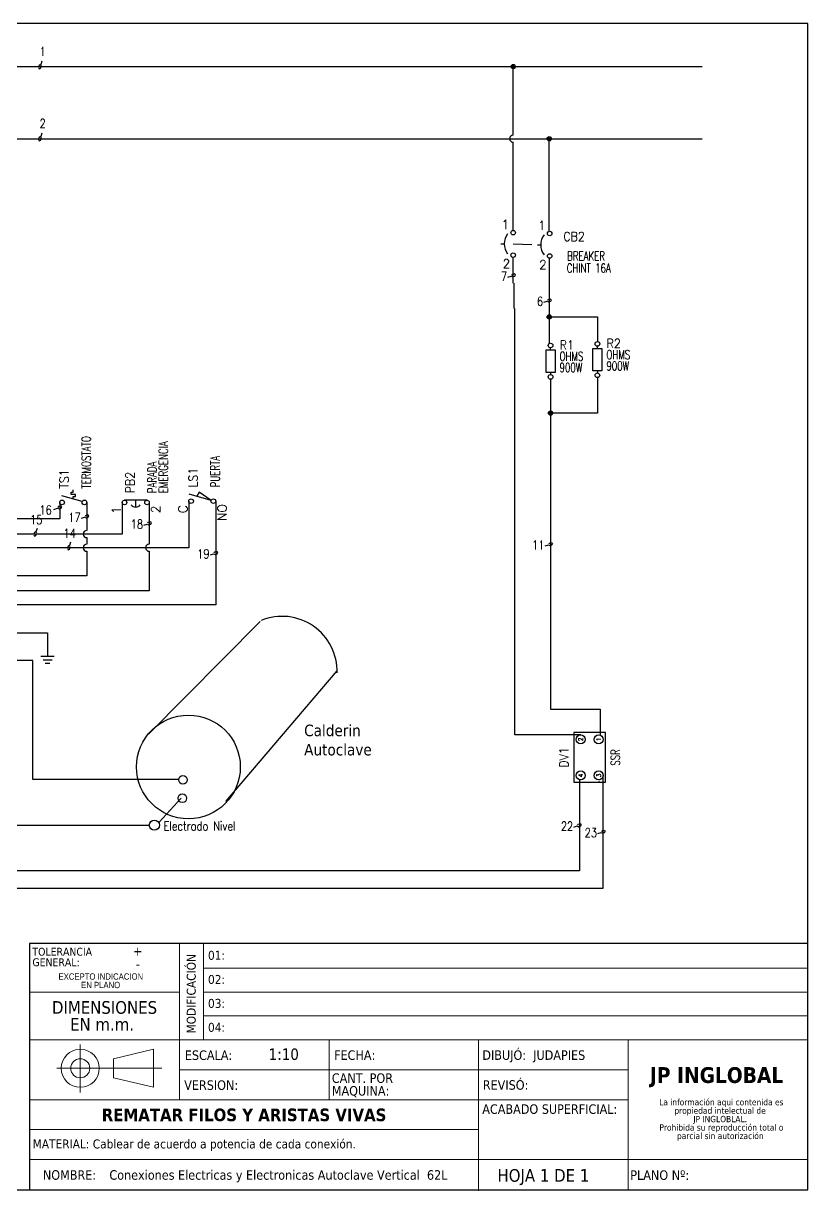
# Model space of a CAD drawing. Header units: millimetres. Extents: x 123.5 to 144.3, y 105.4 to 121.6.
# Drawn here: x 133.38 to 144.26, y 105.39 to 121.59 of the extents above; entities that cross this region are included whole.
import ezdxf
from ezdxf.enums import TextEntityAlignment as Align

# ---------------------------------------------------------------- set-up
doc = ezdxf.new("R2010")
doc.units = ezdxf.units.MM
doc.linetypes.add('CENTERX2', pattern=[20.32, 12.7, -2.54, 2.54, -2.54])
doc.linetypes.add('HIDDEN2', pattern=[0.1875, 0.125, -0.0625])
for name, color, linetype in [('BLK_12AWG', 7, 'Continuous'), ('CONTORNO', 179, 'Continuous'), ('DESC', 250, 'Continuous'), ('LINK', 9, 'Continuous'), ('MISC', 7, 'Continuous'), ('SYMS', 7, 'Continuous'), ('TAGS', 250, 'Continuous'), ('TERMS', 250, 'Continuous'), ('WIRES', 7, 'Continuous')]:
    doc.layers.add(name, color=color, linetype=linetype)
doc.layers.add('WIRENO', color=7, linetype='Continuous', true_color=0x000000)
doc.styles.add('SLDTEXTSTYLE0', font='tahoma.ttf')
doc.styles.add('SLDTEXTSTYLE1', font='')
doc.styles.add('SLDTEXTSTYLE2', font='GOTHIC.TTF', dxfattribs={"width": 0.913})
doc.styles.get("Standard").update_dxf_attribs({"font": 'tahoma.ttf'})
doc.styles.add('WD', font='romans.shx')
doc.styles.get('SLDTEXTSTYLE1').set_extended_font_data('Tahoma', bold=True)

# ---------------------------------------------------------------- blocks, each defined once
blk = doc.blocks.new('SW_NOTE_0')
at = {"layer": 'CONTORNO', "color": 0, "attachment_point": 2, "style": 'SLDTEXTSTYLE2'}
for s, insert, char_height in [('EXCEPTO INDICACION', (7.57, 1.35), 1.0583), ('EN PLANO', (7.54, -0.06), 1.058)]:
    blk.add_mtext(s, dxfattribs=dict(at, insert=insert, char_height=char_height))
blk = doc.blocks.new('SW_NOTE_1')
at = {"layer": 'CONTORNO', "color": 0, "attachment_point": 2, "style": 'SLDTEXTSTYLE0'}
for s, insert, char_height in [('DIMENSIONES ', (9.43, 2.69), 2.1167), ('EN m.m.', (9.02, -0.13), 2.117)]:
    blk.add_mtext(s, dxfattribs=dict(at, insert=insert, char_height=char_height))
blk = doc.blocks.new('SW_NOTE_2')
at = {"layer": 'CONTORNO', "color": 0, "char_height": 1.0583, "attachment_point": 2, "style": 'SLDTEXTSTYLE0'}
for s, insert in [('La información aqui contenida es ', (10.29, 1.34)), ('propiedad intelectual de', (10.08, -0.07)), ('JP INGLOBLAL.', (10.1, -1.48)), ('Prohibida su reproducción total o ', (10.3, -2.89)), ('parcial sin autorización', (10.12, -4.3))]:
    blk.add_mtext(s, dxfattribs=dict(at, insert=insert))
blk = doc.blocks.new('SW_NOTE_3')
at = {"color": 0, "linetype": 'Continuous', "lineweight": 0, "attachment_point": 1, "style": 'SLDTEXTSTYLE0'}
for s, insert, char_height in [('TOLERANCIA ', (0, 1.68), 1.3229), ('GENERAL:', (0, -0.08), 1.323)]:
    blk.add_mtext(s, dxfattribs=dict(at, insert=insert, char_height=char_height))
blk = doc.blocks.new('SW_NOTE_4')
at = {"color": 0, "linetype": 'Continuous', "lineweight": 0, "char_height": 1.587, "attachment_point": 1, "style": 'SLDTEXTSTYLE0'}
for s, insert in [('CANT. POR ', (0, 2.02)), ('MAQUINA:', (0, -0.1))]:
    blk.add_mtext(s, dxfattribs=dict(at, insert=insert))
blk = doc.blocks.new('HDV1TF')
for p, q in [((0.344, 0.094), (-0.344, 0.094)), ((-0.344, 0.094), (-0.344, -0.344)), ((0.344, -0.344), (0.344, 0.094)), ((-0.344, -0.344), (0.344, -0.344))]:
    blk.add_line(p, q)
for centre in [(-0.25, 0), (0.25, 0), (-0.25, -0.25), (0.25, -0.25)]:
    blk.add_circle(centre, 0.0625)
at = {"style": 'WD'}
for tag, width, p in [('INST', 0.7, (0.006, 0.497)), ('LOC', 0.7, (0.006, 0.327)), ('TAG1', 0.9, (0, 0.171)), ('RATING2', 0.7, (0, -0.219)), ('DESC1', 0.7, (0, -0.543)), ('DESC2', 0.7, (0, -0.699)), ('XREF', 0.7, (0, -0.856))]:
    blk.add_attdef(tag, text='', height=0.125, dxfattribs=dict(at, width=width)).set_placement(p, align=Align.CENTER)
at = {"linetype": 'Continuous', "style": 'WD', "width": 0.8, "flags": 8}
for tag, p in [('TERM01', (-0.25, 0)), ('TERM02', (0.25, 0)), ('TERM03', (-0.25, -0.25)), ('TERM04', (0.25, -0.25))]:
    blk.add_attdef(tag, text='', height=0.0625, dxfattribs=at).set_placement(p, align=Align.MIDDLE)
at = {"style": 'WD', "flags": 1}
for tag, p in [('X4TERM01', (-0.312, 0)), ('X2TERM01', (-0.25, 0.062)), ('X2TERM02', (0.25, 0.062)), ('X1TERM02', (0.312, 0)), ('X4TERM03', (-0.312, -0.25)), ('X8TERM03', (-0.25, -0.312)), ('X8TERM04', (0.25, -0.312)), ('X1TERM04', (0.312, -0.25))]:
    blk.add_attdef(tag, p, '', height=0.0125, dxfattribs=at)
at = {"style": 'WD', "width": 0.7}
blk.add_attdef('RATING1', text='', height=0.125, dxfattribs=at).set_placement((0, 0), align=Align.MIDDLE)
at = {"linetype": 'Continuous', "style": 'WD', "flags": 9}
blk.add_attdef('ASSYCODE', text='', height=0.01, dxfattribs=at).set_placement((0, 0.078), align=Align.CENTER)
at = {"style": 'WD', "flags": 9}
blk.add_attdef('FAMILY', text='', height=0.01, dxfattribs=at).set_placement((-0.005, 0.139), align=Align.CENTER)
at = {"linetype": 'Continuous', "style": 'WD', "flags": 1}
for tag, p in [('MFG', (0, 0.109)), ('CAT', (0, 0.128))]:
    blk.add_attdef(tag, text='', height=0.01, dxfattribs=at).set_placement(p, align=Align.MIDDLE)
blk = doc.blocks.new('VRE1TB')
for p, q in [((0, 0.156), (0, 0.186)), ((-0.062, 0.156), (0.062, 0.156)), ((-0.062, -0.156), (-0.062, 0.156)), ((0.062, 0.156), (0.062, -0.156)), ((0.062, -0.156), (-0.062, -0.156)), ((0, -0.156), (0, -0.186))]:
    blk.add_line(p, q)
for centre in [(0, 0.218), (0, -0.218)]:
    blk.add_circle(centre, 0.0322)
at = {"style": 'WD'}
for tag, p, width in [('INST', (0.219, 0.488), 0.7), ('LOC', (0.219, 0.318), 0.7), ('TAG1', (0.127, 0.162), 0.9), ('RATING1', (0.125, 0.006), 0.7), ('RATING2', (0.125, -0.151), 0.7), ('DESC1', (0.129, -0.307), 0.7), ('DESC2', (0.129, -0.463), 0.7)]:
    blk.add_attdef(tag, p, '', height=0.125, dxfattribs=dict(at, width=width))
at = {"linetype": 'Continuous', "style": 'WD', "flags": 8}
blk.add_attdef('TERM01', text='', height=0.125, dxfattribs=at).set_placement((-0.055, 0.269), align=Align.RIGHT)
at = {"style": 'WD', "flags": 9}
blk.add_attdef('FAMILY', (-0.184, 0.205), '', height=0.01, rotation=90, dxfattribs=at)
at = {"linetype": 'Continuous', "style": 'WD', "flags": 9}
for tag, p in [('CAT', (-0.139, 0.23)), ('MFG', (-0.12, 0.228)), ('ASSYCODE', (-0.094, 0.219))]:
    blk.add_attdef(tag, text='', height=0.01, rotation=90, dxfattribs=at).set_placement(p, align=Align.CENTER)
at = {"color": 7, "style": 'WD', "flags": 1}
for tag, p in [('X2TERM01', (0, 0.25)), ('X8TERM02', (0, -0.25))]:
    blk.add_attdef(tag, p, '', height=0.0125, dxfattribs=at)
at = {"linetype": 'Continuous', "style": 'WD', "flags": 8}
blk.add_attdef('TERM02', text='', height=0.125, dxfattribs=at).set_placement((-0.041, -0.276), align=Align.TOP_RIGHT)
blk = doc.blocks.new('VPB12M')
for p, q in [((-0.065, 0), (0.034, 0)), ((0.034, -0.156), (0.034, 0.156))]:
    blk.add_line(p, q)
for centre in [(0, 0.156), (0, -0.156)]:
    blk.add_circle(centre, 0.0312)
blk.add_arc((0.016, 0), 0.0781, 126.8699, 233.1301)
at = {"linetype": 'Continuous', "style": 'WD'}
for tag, height, flags, p in [('TERM01', 0.125, 8, (-0.055, 0.207)), ('MFG', 0.01, 9, (-0.111, -0.088)), ('CAT', 0.01, 9, (-0.111, -0.073))]:
    blk.add_attdef(tag, text='', height=height, dxfattribs=dict(at, flags=flags)).set_placement(p, align=Align.RIGHT)
at = {"style": 'WD'}
for tag, p, width in [('INST', (0.127, 0.343), 0.7), ('LOC', (0.127, 0.174), 0.7), ('TAG1', (0.127, 0.018), 0.9), ('XREF', (0.129, -0.137), 0.7), ('DESC1', (0.129, -0.289), 0.7), ('DESC2', (0.129, -0.445), 0.7)]:
    blk.add_attdef(tag, p, '', height=0.125, dxfattribs=dict(at, width=width))
at = {"color": 7, "style": 'WD', "flags": 1}
for tag, p in [('X2TERM01', (0, 0.188)), ('X8TERM02', (0, -0.188))]:
    blk.add_attdef(tag, p, '', height=0.0125, dxfattribs=at)
at = {"color": 7, "style": 'WD'}
for tag, p in [('X4LINK', (-0.141, 0)), ('X1LINK', (0.125, 0))]:
    blk.add_attdef(tag, p, '', height=0.01, dxfattribs=at)
at = {"style": 'WD'}
for tag, flags, p in [('CONTACT', 1, (-0.111, -0.053)), ('FAMILY', 9, (-0.111, -0.036))]:
    blk.add_attdef(tag, text='', height=0.01, dxfattribs=dict(at, flags=flags)).set_placement(p, align=Align.RIGHT)
at = {"linetype": 'Continuous', "style": 'WD', "flags": 9}
blk.add_attdef('ASSYCODE', text='', height=0.01, dxfattribs=at).set_placement((-0.125, -0.106), align=Align.CENTER)
at = {"linetype": 'Continuous', "style": 'WD', "flags": 8}
blk.add_attdef('TERM02', text='', height=0.125, dxfattribs=at).set_placement((-0.041, -0.213), align=Align.TOP_RIGHT)
blk = doc.blocks.new('VLS11')
at = {"linetype": 'Continuous'}
for p, q in [((0.01, -0.125), (0.097, 0.179)), ((0.01, -0.125), (0.124, 0.041)), ((0.124, 0.041), (0.067, 0.073))]:
    blk.add_line(p, q, dxfattribs=at)
for centre in [(0, 0.155), (0, -0.155)]:
    blk.add_circle(centre, 0.0322)
at = {"style": 'WD'}
for tag, p, width in [('INST', (0.189, 0.39), 0.7), ('LOC', (0.189, 0.221), 0.7), ('TAG1', (0.189, 0.064), 0.9), ('XREF', (0.191, -0.09), 0.7), ('DESC1', (0.191, -0.242), 0.7), ('DESC2', (0.191, -0.398), 0.7), ('WDTAGALT', (0.188, -0.562), 0.7)]:
    blk.add_attdef(tag, p, '', height=0.125, dxfattribs=dict(at, width=width))
at = {"linetype": 'Continuous', "style": 'WD'}
for tag, height, flags, p in [('TERM01', 0.125, 8, (-0.055, 0.207)), ('MFG', 0.01, 9, (-0.08, -0.088)), ('CAT', 0.01, 9, (-0.08, -0.073))]:
    blk.add_attdef(tag, text='', height=height, dxfattribs=dict(at, flags=flags)).set_placement(p, align=Align.RIGHT)
at = {"color": 7, "style": 'WD', "flags": 1}
for tag, p in [('X2TERM01', (0, 0.188)), ('X8TERM02', (0, -0.188))]:
    blk.add_attdef(tag, p, '', height=0.0125, dxfattribs=at)
at = {"color": 7, "style": 'WD'}
for tag, p in [('X4LINK', (-0.047, 0)), ('X1LINK', (0.172, 0))]:
    blk.add_attdef(tag, p, '', height=0.01, dxfattribs=at)
at = {"style": 'WD'}
for tag, flags, p in [('CONTACT', 1, (-0.08, -0.053)), ('FAMILY', 9, (-0.08, -0.036))]:
    blk.add_attdef(tag, text='', height=0.01, dxfattribs=dict(at, flags=flags)).set_placement(p, align=Align.RIGHT)
at = {"linetype": 'Continuous', "style": 'WD', "flags": 9}
blk.add_attdef('ASSYCODE', text='', height=0.01, dxfattribs=at).set_placement((-0.096, -0.11), align=Align.CENTER)
at = {"linetype": 'Continuous', "style": 'WD', "flags": 8}
blk.add_attdef('TERM02', text='', height=0.125, dxfattribs=at).set_placement((-0.041, -0.213), align=Align.TOP_RIGHT)
blk = doc.blocks.new('VTS11')
at = {"linetype": 'Continuous'}
blk.add_line((0.01, -0.125), (0.091, 0.157), dxfattribs=at)
for p, q in [((0.046, 0), (0.08, 0)), ((0.08, 0), (0.08, -0.031)), ((0.111, -0.031), (0.111, 0.031)), ((0.111, 0.031), (0.142, 0.031)), ((0.142, 0.031), (0.142, 0)), ((0.142, 0), (0.174, 0)), ((0.08, -0.031), (0.111, -0.031))]:
    blk.add_line(p, q)
for centre in [(0, 0.155), (0, -0.155)]:
    blk.add_circle(centre, 0.0322)
at = {"style": 'WD'}
for tag, p, width in [('INST', (0.189, 0.39), 0.7), ('LOC', (0.189, 0.221), 0.7), ('TAG1', (0.189, 0.064), 0.9), ('XREF', (0.222, -0.09), 0.7), ('DESC1', (0.191, -0.242), 0.7), ('DESC2', (0.191, -0.398), 0.7), ('RATING1', (0.188, -0.554), 0.7), ('WDTAGALT', (0.187, -0.716), 0.7)]:
    blk.add_attdef(tag, p, '', height=0.125, dxfattribs=dict(at, width=width))
at = {"linetype": 'Continuous', "style": 'WD'}
for tag, height, flags, p in [('TERM01', 0.125, 8, (-0.055, 0.207)), ('MFG', 0.01, 9, (-0.08, -0.088)), ('CAT', 0.01, 9, (-0.08, -0.073))]:
    blk.add_attdef(tag, text='', height=height, dxfattribs=dict(at, flags=flags)).set_placement(p, align=Align.RIGHT)
at = {"color": 7, "style": 'WD', "flags": 1}
for tag, p in [('X2TERM01', (0, 0.188)), ('X8TERM02', (0, -0.188))]:
    blk.add_attdef(tag, p, '', height=0.0125, dxfattribs=at)
at = {"color": 7, "style": 'WD'}
for tag, p in [('X4LINK', (-0.047, 0)), ('X1LINK', (0.219, 0))]:
    blk.add_attdef(tag, p, '', height=0.01, dxfattribs=at)
at = {"style": 'WD'}
for tag, flags, p in [('CONTACT', 1, (-0.08, -0.053)), ('FAMILY', 9, (-0.08, -0.036))]:
    blk.add_attdef(tag, text='', height=0.01, dxfattribs=dict(at, flags=flags)).set_placement(p, align=Align.RIGHT)
at = {"linetype": 'Continuous', "style": 'WD', "flags": 9}
blk.add_attdef('ASSYCODE', text='', height=0.01, dxfattribs=at).set_placement((-0.096, -0.11), align=Align.CENTER)
at = {"linetype": 'Continuous', "style": 'WD', "flags": 8}
blk.add_attdef('TERM02', text='', height=0.125, dxfattribs=at).set_placement((-0.041, -0.213), align=Align.TOP_RIGHT)
blk = doc.blocks.new('WD_WNH')
at = {"linetype": 'Continuous', "style": 'WD', "width": 0.8}
blk.add_attdef('WIRENO', text='', height=0.125, dxfattribs=at).set_placement((0, 0.062), align=Align.CENTER)
at = {"style": 'WD', "flags": 1}
for tag, p in [('W01USER', (0, 0.078)), ('W02USER', (0, 0.07)), ('W03USER', (0, 0.062)), ('W04USER', (0, 0.055)), ('W05USER', (0, 0.047)), ('W06USER', (0, 0.039)), ('W07USER', (0, 0.031)), ('W08USER', (0, 0.023)), ('W09USER', (0, 0.016)), ('W10USER', (0, 0.008))]:
    blk.add_attdef(tag, text='', height=0.005, dxfattribs=at).set_placement(p, align=Align.CENTER)
blk = doc.blocks.new('WDDOT')
for radius in [0.03, 0.0187, 0.00929]:
    blk.add_circle((0, 0), radius)
blk = doc.blocks.new('WD_WNV')
at = {"linetype": 'Continuous', "style": 'WD', "width": 0.8}
blk.add_attdef('WIRENO', text='', height=0.125, dxfattribs=at).set_placement((-0.05, 0), align=Align.MIDDLE_RIGHT)
at = {"style": 'WD', "flags": 1}
for tag, p in [('W01USER', (-0.062, 0.094)), ('W02USER', (-0.062, 0.086)), ('W03USER', (-0.062, 0.078)), ('W04USER', (-0.062, 0.07)), ('W05USER', (-0.062, 0.062)), ('W06USER', (-0.062, 0.055)), ('W07USER', (-0.062, 0.047)), ('W08USER', (-0.062, 0.039)), ('W09USER', (-0.062, 0.031)), ('W10USER', (-0.062, 0.023))]:
    blk.add_attdef(tag, text='', height=0.005, dxfattribs=at).set_placement(p, align=Align.CENTER)
blk = doc.blocks.new('VT0002')
blk.add_circle((0, 0), 0.0699)
at = {"style": 'WD'}
for tag, p, width in [('INST', (0.062, 0.42), 0.7), ('LOC', (0.062, 0.25), 0.7), ('DESC1', (0.053, -0.385), 0.8)]:
    blk.add_attdef(tag, p, '', height=0.125, dxfattribs=dict(at, width=width))
at = {"linetype": 'Continuous', "style": 'WD'}
for tag, p, height, width, flags in [('TERM01', (0.062, 0.094), 0.125, 0.8, 8), ('TAGSTRIP', (0.053, -0.229), 0.125, 0.9, 8), ('CAT', (0.213, -0.406), 0.109, 0.8, 1), ('DESC2', (0.053, -0.541), 0.125, 0.8, 8), ('DESC3', (0.053, -0.698), 0.125, 0.8, 8)]:
    blk.add_attdef(tag, p, '', height=height, dxfattribs=dict(at, width=width, flags=flags))
at = {"style": 'WD', "flags": 1}
for tag, p, height in [('X4TERM01', (-0.07, 0), 0.0125), ('X4TERMDESC01', (-0.055, -0.023), 0.025), ('X2TERMDESC01', (-0.006, 0.029), 0.025), ('STRIPSEQ', (0, 0), 0.00125), ('X2TERM01', (0, 0.07), 0.0125), ('X2PIN01', (0.033, 0.084), 0.0125), ('X1TERMDESC01', (0.041, -0.003), 0.025), ('X1TERM01', (0.07, 0), 0.0125), ('X1PIN01', (0.087, 0.016), 0.0125), ('X4PIN01', (-0.114, -0.038), 0.0125), ('LINKTERM', (0, -0.002), 0.00125), ('X8TERM01', (0, -0.07), 0.0125), ('X8TERMDESC01', (0, -0.054), 0.025), ('X8PIN01', (0.026, -0.096), 0.0125)]:
    blk.add_attdef(tag, p, '', height=height, dxfattribs=at)
at = {"linetype": 'Continuous', "style": 'WD', "width": 0.8, "flags": 1}
blk.add_attdef('MFG', text='', height=0.109, dxfattribs=at).set_placement((0.088, -0.406), align=Align.RIGHT)
at = {"style": 'WD', "width": 0.7, "flags": 1}
blk.add_attdef('ASSYCODE', (0.062, -0.281), '', height=0.01, dxfattribs=at)
blk = doc.blocks.new('VGND2')
for p, q in [((0.09375, 0), (-0.09375, 0)), ((-0.0625, -0.046875), (0.0625, -0.046875)), ((-0.03125, -0.09375), (0.03125, -0.09375))]:
    blk.add_line(p, q)
at = {"style": 'WD', "flags": 1}
blk.add_attdef('X2TERM01', (0, 0), '', height=0.01, dxfattribs=at)
blk = doc.blocks.new('VCB1')
at = {"linetype": 'HIDDEN2'}
blk.add_line((-0.171, 0), (-0.125, 0), dxfattribs=at)
for centre in [(0, 0.156), (0, -0.156)]:
    blk.add_circle(centre, 0.0312)
blk.add_arc((0.109, 0), 0.234, 143.1301, 216.8699)
at = {"style": 'WD'}
for tag, p, width in [('INST', (0.219, 0.388), 0.7), ('LOC', (0.219, 0.219), 0.7), ('TAG1', (0.127, 0.064), 0.9), ('XREF', (0.129, -0.09), 0.7), ('DESC1', (0.129, -0.242), 0.7), ('DESC2', (0.129, -0.389), 0.7)]:
    blk.add_attdef(tag, p, '', height=0.125, dxfattribs=dict(at, width=width))
at = {"linetype": 'Continuous', "style": 'WD'}
for tag, height, flags, p in [('TERM01', 0.125, 8, (-0.055, 0.207)), ('MFG', 0.01, 9, (-0.142, -0.088)), ('CAT', 0.01, 9, (-0.142, -0.073))]:
    blk.add_attdef(tag, text='', height=height, dxfattribs=dict(at, flags=flags)).set_placement(p, align=Align.RIGHT)
at = {"style": 'WD', "width": 0.7}
blk.add_attdef('RATING1', text='', height=0.125, dxfattribs=at).set_placement((-0.188, 0.062), align=Align.RIGHT)
at = {"color": 7, "style": 'WD', "flags": 1}
for tag, p in [('X2TERM01', (0, 0.188)), ('X8TERM02', (0, -0.188))]:
    blk.add_attdef(tag, p, '', height=0.0125, dxfattribs=at)
at = {"color": 7, "style": 'WD'}
for tag, p in [('X4LINK', (-0.25, 0)), ('X1LINK', (0, 0))]:
    blk.add_attdef(tag, p, '', height=0.01, dxfattribs=at)
at = {"linetype": 'Continuous', "style": 'WD', "flags": 9}
blk.add_attdef('ASSYCODE', text='', height=0.01, dxfattribs=at).set_placement((-0.153, -0.106), align=Align.CENTER)
at = {"style": 'WD', "flags": 9}
for tag, p in [('CONTACT', (-0.129, -0.129)), ('FAMILY', (-0.142, -0.036))]:
    blk.add_attdef(tag, text='', height=0.01, dxfattribs=at).set_placement(p, align=Align.RIGHT)
at = {"linetype": 'Continuous', "style": 'WD', "flags": 8}
blk.add_attdef('TERM02', text='', height=0.125, dxfattribs=at).set_placement((-0.041, -0.213), align=Align.TOP_RIGHT)

msp = doc.modelspace()

# ---------------------------------------------------------------- linework, layer by layer
at = {"color": 7, "linetype": 'Continuous'}
for p, q in [((144.256, 121.59), (123.506, 121.59)), ((144.256, 105.405), (144.256, 121.59)), ((123.506, 105.405), (144.256, 105.405))]:
    msp.add_line(p, q, dxfattribs=at)
for p, q in [((135.111, 111.73), (136.662, 113.293)), ((136.184, 110.796), (137.729, 112.605)), ((135.563, 110.838), (135.258, 110.506))]:
    msp.add_line(p, q)
at = {"color": 7, "linetype": 'Continuous', "lineweight": 30}
for p, q in [((144.256, 108.823), (133.462, 108.823)), ((133.462, 108.823), (133.462, 105.405))]:
    msp.add_line(p, q, dxfattribs=at)
at = {"color": 7, "linetype": 'Continuous', "lineweight": 0}
for p, q in [((135.541, 108.823), (135.541, 106.656)), ((135.873, 108.823), (135.873, 107.486)), ((144.256, 108.482), (135.873, 108.482)), ((135.541, 108.15), (133.462, 108.15)), ((144.256, 108.15), (135.873, 108.15)), ((144.256, 107.818), (135.873, 107.818)), ((144.256, 107.486), (133.466, 107.486)), ((137.616, 107.486), (137.616, 106.656)), ((139.691, 107.486), (139.691, 105.394)), ((141.766, 107.486), (141.766, 105.397)), ((135.179, 107.356), (134.625, 107.224)), ((134.625, 107.224), (134.625, 106.961)), ((135.179, 106.829), (135.179, 107.356)), ((141.766, 107.071), (135.541, 107.071)), ((134.625, 106.961), (135.179, 106.829)), ((141.766, 106.656), (133.465, 106.656)), ((139.691, 106.241), (133.465, 106.241)), ((144.256, 105.826), (133.465, 105.826))]:
    msp.add_line(p, q, dxfattribs=at)
at = {"color": 7, "linetype": 'CENTERX2', "lineweight": 0}
for p, q in [((144.256, 108.823), (144.256, 105.405)), ((134.165, 107.421), (134.165, 106.758)), ((133.841, 107.092), (135.299, 107.092)), ((133.462, 105.405), (144.256, 105.405))]:
    msp.add_line(p, q, dxfattribs=at)
for centre, radius in [((135.665, 111.273), 0.72), ((135.59, 111.096), 0.0596), ((135.581, 110.838), 0.06)]:
    msp.add_circle(centre, radius)
at = {"color": 7, "linetype": 'Continuous', "lineweight": 0}
for radius in [0.264, 0.132]:
    msp.add_circle((134.165, 107.092), radius, dxfattribs=at)
msp.add_arc((136.964, 112.598), 0.765, 358.4238, 112.1729)
at = {"layer": 'BLK_12AWG'}
for p, q in [((124.418, 120.99), (142.793, 120.99)), ((140.172, 120.04), (140.172, 120.99)), ((124.418, 119.99), (142.793, 119.99)), ((140.172, 118.718), (140.172, 119.94)), ((140.672, 118.711), (140.672, 119.99))]:
    msp.add_line(p, q, dxfattribs=at)
msp.add_arc((140.172, 119.99), 0.05, 90, 270, dxfattribs=at)
at = {"layer": 'LINK'}
msp.add_lwpolyline([(140.17, 118.53), (140.43, 118.52)], dxfattribs=at)
at = {"layer": 'WIRENO'}
for points in [[(133.631, 121.065), (133.616, 121.02), (133.596, 121.01), (133.586, 120.98), (133.596, 120.961), (133.616, 120.971), (133.625, 121), (133.621, 121.01)], [(133.631, 120.065), (133.616, 120.02), (133.596, 120.01), (133.586, 119.98), (133.596, 119.961), (133.616, 119.971), (133.625, 120), (133.621, 120.01)], [(140.097, 118.068), (140.142, 118.083), (140.162, 118.073), (140.192, 118.083), (140.201, 118.103), (140.182, 118.113), (140.152, 118.103), (140.147, 118.093)], [(140.597, 117.72), (140.642, 117.735), (140.662, 117.725), (140.692, 117.735), (140.701, 117.755), (140.682, 117.764), (140.652, 117.755), (140.647, 117.745)], [(133.8, 114.846), (133.851, 114.865), (133.871, 114.856), (133.9, 114.865), (133.91, 114.885), (133.89, 114.895), (133.861, 114.885), (133.856, 114.875)], [(134.181, 114.724), (134.226, 114.739), (134.246, 114.73), (134.275, 114.739), (134.285, 114.759), (134.265, 114.769), (134.236, 114.759), (134.231, 114.749)], [(135.048, 114.629), (135.093, 114.644), (135.113, 114.634), (135.142, 114.644), (135.152, 114.664), (135.133, 114.673), (135.103, 114.664), (135.098, 114.654)], [(133.566, 114.58), (133.551, 114.534), (133.531, 114.524), (133.522, 114.495), (133.531, 114.475), (133.551, 114.485), (133.561, 114.515), (133.556, 114.524)], [(134.031, 114.39), (134.016, 114.345), (133.996, 114.335), (133.986, 114.305), (133.996, 114.286), (134.016, 114.296), (134.026, 114.325), (134.021, 114.335)], [(140.614, 114.339), (140.66, 114.354), (140.679, 114.345), (140.709, 114.354), (140.719, 114.374), (140.699, 114.384), (140.669, 114.374), (140.665, 114.364)], [(135.97, 114.217), (136.015, 114.232), (136.035, 114.222), (136.065, 114.232), (136.074, 114.252), (136.055, 114.262), (136.025, 114.252), (136.02, 114.242)], [(141.014, 110.439), (141.059, 110.454), (141.079, 110.444), (141.108, 110.454), (141.118, 110.474), (141.099, 110.483), (141.069, 110.474), (141.064, 110.464)], [(141.344, 110.348), (141.39, 110.363), (141.409, 110.353), (141.439, 110.363), (141.449, 110.383), (141.429, 110.392), (141.4, 110.383), (141.395, 110.373)]]:
    msp.add_lwpolyline(points, dxfattribs=at)
at = {"layer": 'WIRES'}
for p, q in [((140.172, 117.986), (140.172, 118.343)), ((140.672, 118.336), (140.672, 117.153)), ((140.182, 117.636), (140.182, 117.986)), ((140.193, 111.718), (140.193, 117.636)), ((140.672, 117.517), (141.339, 117.517)), ((141.339, 117.517), (141.339, 117.175)), ((140.689, 116.653), (140.689, 112.075)), ((141.339, 116.675), (141.339, 116.183)), ((141.339, 116.183), (140.689, 116.183)), ((133.881, 114.944), (133.881, 114.715)), ((134.256, 114.944), (134.256, 114.555)), ((134.748, 114.942), (134.748, 114.505)), ((135.123, 114.942), (135.123, 114.365)), ((135.67, 114.961), (135.67, 114.315)), ((136.045, 114.961), (136.045, 113.523)), ((133.881, 114.715), (132.342, 114.715)), ((134.748, 114.505), (132.335, 114.505)), ((134.256, 114.455), (134.256, 114.365)), ((135.67, 114.315), (132.342, 114.315)), ((134.256, 114.265), (134.256, 113.923)), ((135.123, 114.265), (135.123, 113.719)), ((134.256, 113.923), (132.342, 113.923)), ((135.123, 113.719), (132.342, 113.719)), ((136.045, 113.523), (132.363, 113.523)), ((132.334, 113.135), (133.711, 113.135)), ((133.711, 113.135), (133.711, 112.805)), ((133.506, 112.751), (132.365, 112.751)), ((133.506, 111.098), (133.506, 112.751)), ((140.689, 112.075), (141.378, 112.075)), ((141.378, 112.075), (141.378, 111.897)), ((141.378, 111.897), (141.378, 111.718)), ((141.107, 111.718), (140.193, 111.718)), ((141.419, 109.59), (141.419, 111.155)), ((135.53, 111.098), (133.506, 111.098)), ((141.089, 111.093), (141.089, 109.834)), ((141.357, 111.078), (141.369, 111.078)), ((133.284, 110.465), (135.123, 110.465)), ((141.089, 109.834), (131.833, 109.834)), ((131.641, 109.59), (141.419, 109.59))]:
    msp.add_line(p, q, dxfattribs=at)
for centre in [(134.256, 114.505), (134.256, 114.315), (135.123, 114.315)]:
    msp.add_arc(centre, 0.05, 90, 270, dxfattribs=at)

# ---------------------------------------------------------------- block references
at = {"color": 7, "linetype": 'Continuous', "lineweight": 0, "xscale": 0.083, "yscale": 0.083, "zscale": 0.083}
for name, p in [('SW_NOTE_3', (133.501, 108.625)), ('SW_NOTE_4', (137.655, 106.854))]:
    msp.add_blockref(name, p, dxfattribs=at)
at = {"layer": 'CONTORNO', "xscale": 0.083, "yscale": 0.083, "zscale": 0.083}
msp.add_blockref('SW_NOTE_0', (133.822, 108.297), dxfattribs=at)
at = {"layer": 'CONTORNO', "color": 7, "xscale": 0.083, "yscale": 0.083, "zscale": 0.083}
for name, p in [('SW_NOTE_1', (133.719, 107.801)), ('SW_NOTE_2', (142.204, 106.555))]:
    msp.add_blockref(name, p, dxfattribs=at)
at = {"layer": 'SYMS'}
for name, p in [('WDDOT', (140.172, 120.99)), ('WDDOT', (140.672, 119.99)), ('WDDOT', (140.672, 117.517)), ('WDDOT', (140.689, 116.183)), ('VGND2', (133.711, 112.805))]:
    msp.add_blockref(name, p, dxfattribs=at)
ref = msp.add_blockref('VCB1', (140.171, 118.531), dxfattribs=at)
ref.add_attrib('DESC2', 'CHINT 16A', (140.914, 118.132), dxfattribs={"layer": 'DESC', "height": 0.125, "style": 'WD', "width": 0.7})
ref.add_attrib('DESC1', 'BREAKER', (140.919, 118.301), dxfattribs={"layer": 'DESC', "height": 0.125, "style": 'WD', "width": 0.7})
ref.add_attrib('TAG1', 'CB2', (140.866, 118.57), dxfattribs={"layer": 'TAGS', "height": 0.125, "style": 'WD', "width": 0.9})
ref.add_attrib('TERM02', '2', dxfattribs={"layer": 'TERMS', "linetype": 'Continuous', "height": 0.125, "style": 'WD', "flags": 8}).set_placement((140.13, 118.317), align=Align.TOP_RIGHT)
ref.add_attrib('TERM01', '1', dxfattribs={"layer": 'TERMS', "linetype": 'Continuous', "height": 0.125, "style": 'WD', "flags": 8}).set_placement((140.116, 118.737), align=Align.RIGHT)
ref = msp.add_blockref('VCB1', (140.677, 118.518), dxfattribs=at)
ref.add_attrib('TERM02', '2', dxfattribs={"layer": 'TERMS', "linetype": 'Continuous', "height": 0.125, "style": 'WD', "flags": 8}).set_placement((140.637, 118.304), align=Align.TOP_RIGHT)
ref.add_attrib('TERM01', '1', dxfattribs={"layer": 'TERMS', "linetype": 'Continuous', "height": 0.125, "style": 'WD', "flags": 8}).set_placement((140.622, 118.724), align=Align.RIGHT)
ref = msp.add_blockref('VRE1TB', (140.689, 116.903), dxfattribs=at)
ref.add_attrib('RATING1', 'OHMS', (140.814, 116.909), dxfattribs={"layer": 'MISC', "height": 0.125, "style": 'WD', "width": 0.7})
ref.add_attrib('DESC1', '900W', (140.814, 116.753), dxfattribs={"layer": 'DESC', "height": 0.125, "style": 'WD', "width": 0.7})
ref.add_attrib('TAG1', 'R1', (140.816, 117.065), dxfattribs={"layer": 'TAGS', "height": 0.125, "style": 'WD', "width": 0.9})
ref = msp.add_blockref('VRE1TB', (141.339, 116.925), dxfattribs=at)
ref.add_attrib('RATING1', 'OHMS', (141.464, 116.931), dxfattribs={"layer": 'MISC', "height": 0.125, "style": 'WD', "width": 0.7})
ref.add_attrib('DESC1', '900W', (141.464, 116.775), dxfattribs={"layer": 'DESC', "height": 0.125, "style": 'WD', "width": 0.7})
ref.add_attrib('TAG1', 'R2', (141.466, 117.087), dxfattribs={"layer": 'TAGS', "height": 0.125, "style": 'WD', "width": 0.9})
ref = msp.add_blockref('VTS11', (134.068, 114.944), dxfattribs=dict(at, rotation=89.99999999999999))
ref.add_attrib('DESC1', 'TERMOSTATO', (134.31, 115.135), dxfattribs={"layer": 'DESC', "height": 0.125, "rotation": 90, "style": 'WD', "width": 0.7})
ref.add_attrib('TAG1', 'TS1', (134.004, 115.133), dxfattribs={"layer": 'TAGS', "height": 0.125, "rotation": 90, "style": 'WD', "width": 0.9})
ref = msp.add_blockref('VPB12M', (134.935, 114.942), dxfattribs=dict(at, rotation=89.99999999999999))
ref.add_attrib('TERM02', '2', dxfattribs={"layer": 'TERMS', "linetype": 'Continuous', "height": 0.125, "rotation": 90, "style": 'WD', "flags": 8}).set_placement((135.149, 114.901), align=Align.TOP_RIGHT)
ref.add_attrib('TERM01', '1', dxfattribs={"layer": 'TERMS', "linetype": 'Continuous', "height": 0.125, "rotation": 90, "style": 'WD', "flags": 8}).set_placement((134.729, 114.887), align=Align.RIGHT)
ref.add_attrib('TAG1', 'PB2', (134.918, 115.069), dxfattribs={"layer": 'TAGS', "height": 0.125, "rotation": 90, "style": 'WD', "width": 0.9})
ref.add_attrib('DESC2', 'EMERGENCIA', (135.38, 115.071), dxfattribs={"layer": 'DESC', "height": 0.125, "rotation": 90, "style": 'WD', "width": 0.7})
ref.add_attrib('DESC1', 'PARADA', (135.224, 115.071), dxfattribs={"layer": 'DESC', "height": 0.125, "rotation": 90, "style": 'WD', "width": 0.7})
ref = msp.add_blockref('VLS11', (135.857, 114.961), dxfattribs=dict(at, rotation=89.99999999999999))
ref.add_attrib('DESC1', 'PUERTA', (136.099, 115.152), dxfattribs={"layer": 'DESC', "height": 0.125, "rotation": 90, "style": 'WD', "width": 0.7})
ref.add_attrib('TAG1', 'LS1', (135.793, 115.15), dxfattribs={"layer": 'TAGS', "height": 0.125, "rotation": 90, "style": 'WD', "width": 0.9})
ref.add_attrib('TERM01', 'C', dxfattribs={"layer": 'TERMS', "linetype": 'Continuous', "height": 0.125, "rotation": 90, "style": 'WD', "flags": 8}).set_placement((135.651, 114.906), align=Align.RIGHT)
ref.add_attrib('TERM02', 'NO', dxfattribs={"layer": 'TERMS', "linetype": 'Continuous', "height": 0.125, "rotation": 90, "style": 'WD', "flags": 8}).set_placement((136.071, 114.92), align=Align.TOP_RIGHT)
ref = msp.add_blockref('HDV1TF', (141.107, 111.405), dxfattribs=dict(at, rotation=89.99999999999999))
ref.add_attrib('TERM03', '3', dxfattribs={"layer": 'TERMS', "linetype": 'Continuous', "height": 0.0625, "rotation": 90, "style": 'WD', "width": 0.8, "flags": 8}).set_placement((141.357, 111.155), align=Align.MIDDLE)
ref.add_attrib('DESC1', 'SSR', dxfattribs={"layer": 'DESC', "height": 0.125, "rotation": 90, "style": 'WD', "width": 0.7}).set_placement((141.65, 111.405), align=Align.CENTER)
ref.add_attrib('TERM04', '1', dxfattribs={"layer": 'TERMS', "linetype": 'Continuous', "height": 0.0625, "rotation": 90, "style": 'WD', "width": 0.8, "flags": 8}).set_placement((141.357, 111.655), align=Align.MIDDLE)
ref.add_attrib('TERM02', '2', dxfattribs={"layer": 'TERMS', "linetype": 'Continuous', "height": 0.0625, "rotation": 90, "style": 'WD', "width": 0.8, "flags": 8}).set_placement((141.107, 111.655), align=Align.MIDDLE)
ref.add_attrib('TERM01', '4', dxfattribs={"layer": 'TERMS', "linetype": 'Continuous', "height": 0.0625, "rotation": 90, "style": 'WD', "width": 0.8, "flags": 8}).set_placement((141.107, 111.155), align=Align.MIDDLE)
ref.add_attrib('TAG1', 'DV1', dxfattribs={"layer": 'TAGS', "height": 0.125, "rotation": 90, "style": 'WD', "width": 0.9}).set_placement((140.936, 111.405), align=Align.CENTER)
ref = msp.add_blockref('VT0002', (135.193, 110.465), dxfattribs=at)
ref.add_attrib('TERM01', 'Electrodo Nivel', (135.32, 110.392), dxfattribs={"layer": 'TERMS', "linetype": 'Continuous', "height": 0.125, "style": 'WD', "width": 0.8, "flags": 8})
at = {"layer": 'WIRENO'}
ref = msp.add_blockref('WD_WNH', (133.606, 120.99), dxfattribs=at)
ref.add_attrib('WIRENO', '1', dxfattribs={"linetype": 'Continuous', "height": 0.125, "style": 'WD', "width": 0.8}).set_placement((133.643, 121.101), align=Align.BOTTOM_CENTER)
ref = msp.add_blockref('WD_WNH', (133.606, 119.99), dxfattribs=at)
ref.add_attrib('WIRENO', '2', dxfattribs={"linetype": 'Continuous', "height": 0.125, "style": 'WD', "width": 0.8}).set_placement((133.643, 120.101), align=Align.BOTTOM_CENTER)
ref = msp.add_blockref('WD_WNV', (140.172, 118.093), dxfattribs=at)
ref.add_attrib('WIRENO', '7', dxfattribs={"linetype": 'Continuous', "height": 0.125, "style": 'WD', "width": 0.8}).set_placement((140.086, 118.081), align=Align.MIDDLE_RIGHT)
ref = msp.add_blockref('WD_WNV', (140.672, 117.745), dxfattribs=at)
ref.add_attrib('WIRENO', '6', dxfattribs={"linetype": 'Continuous', "height": 0.125, "style": 'WD', "width": 0.8}).set_placement((140.586, 117.733), align=Align.MIDDLE_RIGHT)
ref = msp.add_blockref('WD_WNV', (133.881, 114.875), dxfattribs=at)
ref.add_attrib('WIRENO', '16', dxfattribs={"linetype": 'Continuous', "height": 0.125, "style": 'WD', "width": 0.8}).set_placement((133.77, 114.838), align=Align.MIDDLE_RIGHT)
ref = msp.add_blockref('WD_WNH', (133.541, 114.505), dxfattribs=at)
ref.add_attrib('WIRENO', '15', dxfattribs={"linetype": 'Continuous', "height": 0.125, "style": 'WD', "width": 0.8}).set_placement((133.553, 114.603), align=Align.BOTTOM_CENTER)
ref = msp.add_blockref('WD_WNV', (134.256, 114.749), dxfattribs=at)
ref.add_attrib('WIRENO', '17', dxfattribs={"linetype": 'Continuous', "height": 0.125, "style": 'WD', "width": 0.8}).set_placement((134.17, 114.737), align=Align.MIDDLE_RIGHT)
ref = msp.add_blockref('WD_WNV', (135.123, 114.654), dxfattribs=at)
ref.add_attrib('WIRENO', '18', dxfattribs={"linetype": 'Continuous', "height": 0.125, "style": 'WD', "width": 0.8}).set_placement((135.037, 114.642), align=Align.MIDDLE_RIGHT)
ref = msp.add_blockref('WD_WNH', (134.006, 114.315), dxfattribs=at)
ref.add_attrib('WIRENO', '14', dxfattribs={"linetype": 'Continuous', "height": 0.125, "style": 'WD', "width": 0.8}).set_placement((134.018, 114.413), align=Align.BOTTOM_CENTER)
ref = msp.add_blockref('WD_WNV', (140.689, 114.364), dxfattribs=at)
ref.add_attrib('WIRENO', '11', dxfattribs={"linetype": 'Continuous', "height": 0.125, "style": 'WD', "width": 0.8}).set_placement((140.604, 114.352), align=Align.MIDDLE_RIGHT)
ref = msp.add_blockref('WD_WNV', (136.045, 114.242), dxfattribs=at)
ref.add_attrib('WIRENO', '19', dxfattribs={"linetype": 'Continuous', "height": 0.125, "style": 'WD', "width": 0.8}).set_placement((135.959, 114.23), align=Align.MIDDLE_RIGHT)
ref = msp.add_blockref('WD_WNV', (141.089, 110.464), dxfattribs=at)
ref.add_attrib('WIRENO', '22', dxfattribs={"linetype": 'Continuous', "height": 0.125, "style": 'WD', "width": 0.8}).set_placement((141.003, 110.452), align=Align.MIDDLE_RIGHT)
ref = msp.add_blockref('WD_WNV', (141.419, 110.373), dxfattribs=at)
ref.add_attrib('WIRENO', '23', dxfattribs={"linetype": 'Continuous', "height": 0.125, "style": 'WD', "width": 0.8}).set_placement((141.334, 110.361), align=Align.MIDDLE_RIGHT)

# ---------------------------------------------------------------- texts
at = {"insert": (137.271, 111.86), "char_height": 0.16, "attachment_point": 1}
msp.add_mtext_dynamic_manual_height_columns('Calderin Autoclave', width=0.53632, gutter_width=0.05, heights=[0], dxfattribs=at)
at = {"color": 7, "linetype": 'Continuous', "lineweight": 0, "style": 'SLDTEXTSTYLE0'}
for s, insert, char_height, attachment_point in [('+ ', (135.027, 108.786), 0.1318, 3), ('01:', (135.937, 108.722), 0.1245, 1), ('- ', (134.993, 108.607), 0.1318, 3), ('02:', (135.937, 108.387), 0.1245, 1), ('03:', (135.937, 108.055), 0.1245, 1), ('04:', (135.937, 107.723), 0.1245, 1), ('ESCALA:', (135.616, 107.34), 0.1318, 1), ('FECHA:', (137.686, 107.341), 0.1318, 1), ('VERSION:', (135.607, 106.925), 0.1318, 1), ('REVISÓ:', (139.749, 106.927), 0.1318, 1), ('MATERIAL: Cablear de acuerdo a potencia de cada conexión.', (133.505, 106.105), 0.1245, 1), ('\\pi-0.39529,l0.52705,t1.0541;NOMBRE:^IConexiones Electricas y Electronicas Autoclave Vertical  62L', (133.515, 105.678), 0.13176, 1), ('HOJA 1 DE 1', (139.953, 105.694), 0.17568, 1), ('PLANO Nº:', (141.795, 105.676), 0.1318, 1)]:
    msp.add_mtext(s, dxfattribs=dict(at, insert=insert, char_height=char_height, attachment_point=attachment_point))
at = {"color": 7, "linetype": 'Continuous', "lineweight": 0, "insert": (135.642, 107.576), "char_height": 0.1245, "attachment_point": 1, "rotation": 90, "style": 'SLDTEXTSTYLE0'}
msp.add_mtext('MODIFICACIÓN', dxfattribs=at)
at = {"layer": 'CONTORNO', "color": 7}
for s, insert, char_height, attachment_point, style in [('1:10', (136.988, 107.367), 0.1581, 2, 'SLDTEXTSTYLE0'), ('DIBUJÓ:  JUDAPIES', (139.743, 107.341), 0.13176, 1, 'SLDTEXTSTYLE0'), ('ACABADO SUPERFICIAL:', (139.742, 106.592), 0.13176, 1, 'SLDTEXTSTYLE0'), ('REMATAR FILOS Y ARISTAS VIVAS', (136.437, 106.534), 0.17568, 2, 'SLDTEXTSTYLE1')]:
    msp.add_mtext(s, dxfattribs=dict(at, insert=insert, char_height=char_height, attachment_point=attachment_point, style=style))
at = {"layer": 'CONTORNO', "insert": (142.067, 107.108), "char_height": 0.2196, "attachment_point": 1, "style": 'SLDTEXTSTYLE1'}
msp.add_mtext('JP INGLOBAL', dxfattribs=at)

doc.saveas('drawing.dxf')
